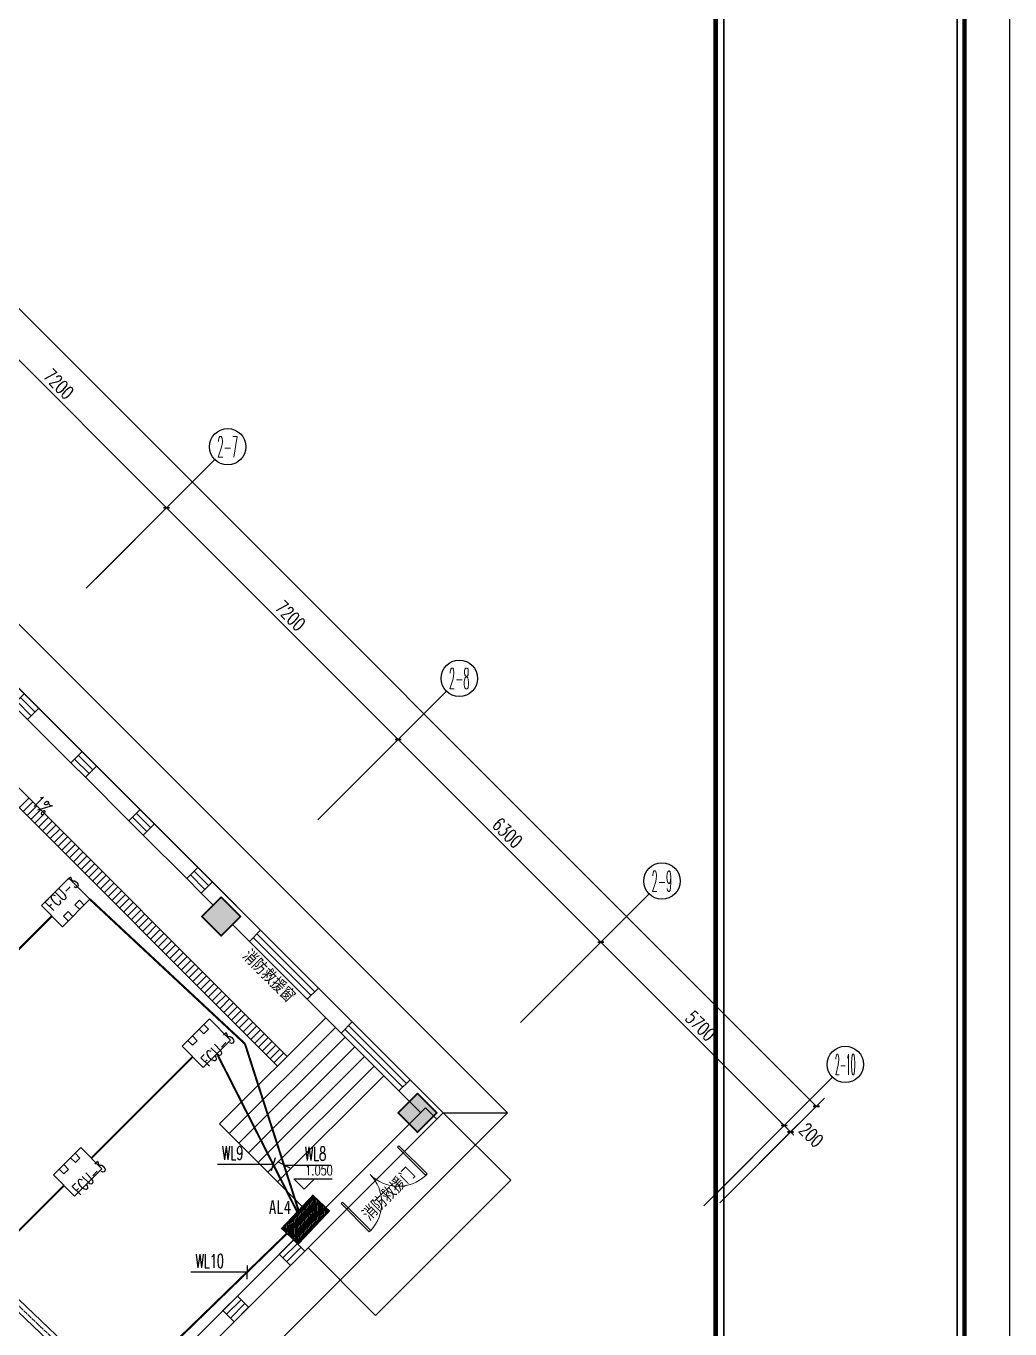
# Model space of a CAD drawing. Extents: x 815029915 to 815825525, y 579155098 to 579748855.
# Drawn here: x 815235273 to 815256903, y 579446801 to 579475439 of the extents above; entities that cross this region are included whole.
import ezdxf
from ezdxf.enums import TextEntityAlignment as Align

# ---------------------------------------------------------------- set-up
doc = ezdxf.new("R2010")
doc.units = 0
doc.header["$LTSCALE"] = 100
doc.header["$MEASUREMENT"] = 0
doc.linetypes.add('DOTE', pattern=[2.42, 2, -0.2, 0.02, -0.2])
for name, color, linetype in [('AXIS', 3, 'Continuous'), ('AXIS_TEXT', 7, 'Continuous'), ('COLUMN', 9, 'Continuous'), ('DIM_ELEV', 3, 'Continuous'), ('DIM_SYMB', 3, 'Continuous'), ('E-TEXT-PLAN', 7, 'Continuous'), ('GROUND', 2, 'Continuous'), ('H-TH_TEXT', 3, 'Continuous'), ('H-空调-VRV-设备', 7, 'Continuous'), ('PUB_TEXT', 7, 'Continuous'), ('QD', 3, 'Continuous'), ('STAIR', 2, 'Continuous'), ('TK', 7, 'Continuous'), ('WALL', 9, 'Continuous'), ('WINDOW', 4, 'Continuous'), ('ZG-图框层', 4, 'Continuous'), ('zm', 1, 'Continuous'), ('电-强电平面-标注', 3, 'Continuous'), ('电-强电平面-线缆', 3, 'Continuous'), ('电-桥架', 4, 'Continuous')]:
    doc.layers.add(name, color=color, linetype=linetype)
doc.layers.add('柱填充', color=9, linetype='Continuous', lineweight=18)
doc.layers.add('砼柱', color=2, linetype='Continuous', lineweight=35)
doc.styles.add('-宋体', font='', dxfattribs={"width": 0.8})
doc.styles.add('_TCH_AXIS', font='COMPLEX', dxfattribs={"bigfont": 'GBCBIG'})
doc.styles.add('_TCH_DIM', font='SIMPLEX', dxfattribs={"bigfont": 'GBCBIG'})
doc.styles.add('_TCH_DIM_T3', font='SIMPLEX', dxfattribs={"width": 0.705882, "bigfont": 'GBCBIG'})
doc.styles.add('COMPLEX', font='COMPLEX')
doc.styles.add('ELEC-DIM', font='simplex.shx', dxfattribs={"width": 0.6, "bigfont": 'HZTXT.shx'})
doc.styles.add('IDQSTYLE', font='txt.shx', dxfattribs={"width": 0.7, "bigfont": 'hztxt.shx'})
doc.styles.add('宋体-TK', font='', dxfattribs={"width": 0.8})
doc.styles.get('-宋体').set_extended_font_data('SimSun')
doc.styles.get('宋体-TK').set_extended_font_data('SimSun')
doc.dimstyles.new('_TCH_ARCH-100', dxfattribs={"dimscale": 100, "dimtxt": 2.975, "dimasz": 1, "dimexe": 2.5, "dimexo": 3, "dimgap": 1, "dimtad": 1, "dimdec": 0, "dimzin": 0, "dimdsep": 46, "dimtxsty": '_TCH_DIM_T3', "dimblk": 'ARCHTICK', "dimcen": 0.09, "dimclrt": 7, "dimazin": 2, "dimtfac": 1, "dimtdec": 0, "dimtix": 1, "dimtmove": 2, "dimatfit": 3, "dimfxl": 0, "dimtolj": 1, "dimtzin": 0, "dimarcsym": 0})

# ---------------------------------------------------------------- blocks, each defined once
blk = doc.blocks.new('$VRV_美的$00000019')
for p, q in [((-600, 330), (600, 330)), ((-600, -330), (-600, 330)), ((600, 330), (600, -330)), ((600, -330), (600, 330)), ((-150, -180), (-350, -180)), ((-350, -330), (-350, -180)), ((-150, -330), (-150, -180)), ((350, -180), (150, -180)), ((150, -330), (150, -180)), ((350, -330), (350, -180)), ((600, -330), (-600, -330))]:
    blk.add_line(p, q)
blk = doc.blocks.new('*X25')
at = {"color": 0, "linetype": 'Continuous'}
for p, q in [((232.27, 320.09), (237.18, 325)), ((232.27, 320.51), (236.75, 325)), ((232.27, 320.94), (236.33, 325)), ((232.27, 321.36), (235.9, 325)), ((232.27, 321.79), (235.48, 325)), ((232.27, 322.21), (235.06, 325)), ((232.27, 322.63), (234.63, 325)), ((232.27, 323.06), (234.21, 325)), ((232.27, 323.48), (233.78, 325)), ((232.27, 323.91), (233.36, 325)), ((232.27, 324.33), (232.93, 325)), ((232.27, 324.76), (232.51, 325)), ((232.6, 320), (237.6, 325)), ((233.02, 320), (238.02, 325)), ((233.45, 320), (238.45, 325)), ((233.87, 320), (238.87, 325)), ((234.3, 320), (239.3, 325)), ((234.72, 320), (239.72, 325)), ((235.15, 320), (240.15, 325)), ((235.57, 320), (240.57, 325)), ((235.99, 320), (240.99, 325)), ((236.42, 320), (241.42, 325)), ((236.84, 320), (241.84, 325)), ((237.27, 320), (242.27, 325)), ((237.69, 320), (242.27, 324.57)), ((238.12, 320), (242.27, 324.15)), ((238.54, 320), (242.27, 323.72)), ((238.96, 320), (242.27, 323.3)), ((239.39, 320), (242.27, 322.88)), ((239.81, 320), (242.27, 322.45)), ((240.24, 320), (242.27, 322.03)), ((240.66, 320), (242.27, 321.6)), ((241.09, 320), (242.27, 321.18)), ((241.51, 320), (242.27, 320.75)), ((241.93, 320), (242.27, 320.33))]:
    blk.add_line(p, q, dxfattribs=at)
blk = doc.blocks.new('HC000429')
at = {"color": 0, "linetype": 'Continuous', "const_width": 0.3}
blk.add_lwpolyline([(5, 2.5), (-5, 2.5), (-5, -2.5), (5, -2.5)], close=True, dxfattribs=at)
at = {"color": 0, "linetype": 'Continuous'}
blk.add_blockref('*X25', (-237.27, -322.5), dxfattribs=at)
at = {"color": 0, "style": 'IDQSTYLE', "width": 0.7}
blk.add_attdef('PSFHATT', (7, -2.5), '', height=2.5, dxfattribs=at)
blk = doc.blocks.new('CCIAD-TK-A0-图签')
at = {"layer": 'TK', "const_width": 1}
blk.add_lwpolyline([(1124.29, 10.46), (1124.29, 831)], dxfattribs=at)
at = {"layer": 'TK'}
blk.add_lwpolyline([(1124.29, 10.46), (1179, 10.46), (1179, 831)], dxfattribs=at)
at = {"layer": 'TK', "const_width": 0.347}
blk.add_lwpolyline([(1126.12, 756.84), (1177.39, 756.84), (1177.39, 189.94), (1126.12, 189.94)], close=True, dxfattribs=at)
blk = doc.blocks.new('$TCHSYS$WIN2D')
for p, q in [((-0.5, 0.5), (0.5, 0.5)), ((-0.5, 0.5), (-0.5, -0.5)), ((0.5, 0.5), (0.5, -0.5)), ((0.5, 0.167), (-0.5, 0.167)), ((0.5, -0.167), (-0.5, -0.167)), ((-0.5, -0.5), (0.5, -0.5))]:
    blk.add_line(p, q)
blk = doc.blocks.new('$DorLib2D$00000002')
for p, q in [((-0.5, 0), (-0.5, 0.4875)), ((-0.475, 0.4875), (-0.5, 0.4875)), ((-0.475, 0), (-0.475, 0.4875)), ((0.475, 0), (0.475, 0.4875)), ((0.475, 0.4875), (0.5, 0.4875)), ((0.5, 0), (0.5, 0.4875)), ((-0.5, 0), (-0.475, 0)), ((0.5, 0), (0.475, 0))]:
    blk.add_line(p, q)
at = {"lineweight": 13}
for centre, start, end in [((-0.4875, 0), 0, 88.53072), ((0.4875, 0), 91.46928, 180)]:
    blk.add_arc(centre, 0.4875, start, end, dxfattribs=at)
blk = doc.blocks.new('_AXISO')
blk.add_circle((0, 0), 0.5)
at = {"layer": 'AXIS_TEXT', "style": 'COMPLEX', "width": 1.041667}
blk.add_attdef('A', text='', height=0.56, dxfattribs=at).set_placement((-0.25, -0.28), (0.25, -0.28), align=Align.FIT)
blk = doc.blocks.new('_ArchTick')
at = {"color": 0, "linetype": 'ByBlock', "const_width": 0.4}
blk.add_lwpolyline([(-0.5, -0.5), (0.5, 0.5)], dxfattribs=at)
blk = doc.blocks.new('*D230')
at = {"layer": 'AXIS', "color": 0, "lineweight": -2, "transparency": 16777216}
for p, q in [((815213048, 579487051), (815215346, 579489349)), ((815215169, 579489172), (815252646, 579451695)), ((815250525, 579449574), (815252823, 579451872))]:
    blk.add_line(p, q, dxfattribs=at)
at = {"layer": 'Defpoints', "color": 0, "transparency": 16777216}
for p in [(815212836, 579486839), (815252646, 579451695), (815250312, 579449362)]:
    blk.add_point(p, dxfattribs=at)
at = {"layer": 'AXIS', "color": 0, "lineweight": -2, "transparency": 16777216, "xscale": 100, "yscale": 100, "zscale": 100}
for p, rotation in [((815215169, 579489172), 135.0000000001822), ((815252646, 579451695), 315.0000000001822)]:
    blk.add_blockref('_ArchTick', p, dxfattribs=dict(at, rotation=rotation))
at = {"layer": 'AXIS', "color": 7, "transparency": 16777216, "insert": (815234083, 579470610), "char_height": 297.5, "attachment_point": 5, "rotation": 315, "style": '_TCH_DIM_T3'}
blk.add_mtext('\\A1;53000', dxfattribs=at)
blk = doc.blocks.new('*D239')
at = {"layer": 'AXIS', "color": 0, "lineweight": -2, "transparency": 16777216}
for p, q in [((815231715, 579468383), (815233448, 579470116)), ((815233271, 579469939), (815238362, 579464848)), ((815236807, 579463292), (815238539, 579465024))]:
    blk.add_line(p, q, dxfattribs=at)
at = {"layer": 'Defpoints', "color": 0, "transparency": 16777216}
for p in [(815231503, 579468171), (815238362, 579464848), (815236595, 579463080)]:
    blk.add_point(p, dxfattribs=at)
at = {"layer": 'AXIS', "color": 0, "lineweight": -2, "transparency": 16777216, "xscale": 100, "yscale": 100, "zscale": 100}
for p, rotation in [((815233271, 579469939), 135.0000000006708), ((815238362, 579464848), 315.0000000006708)]:
    blk.add_blockref('_ArchTick', p, dxfattribs=dict(at, rotation=rotation))
at = {"layer": 'AXIS', "color": 7, "transparency": 16777216, "insert": (815235993, 579467569), "char_height": 297.5, "attachment_point": 5, "rotation": 315, "style": '_TCH_DIM_T3'}
blk.add_mtext('\\A1;7200', dxfattribs=at)
blk = doc.blocks.new('*D240')
at = {"layer": 'AXIS', "color": 0, "lineweight": -2, "transparency": 16777216}
for p, q in [((815236807, 579463292), (815238539, 579465024)), ((815238362, 579464848), (815243453, 579459756)), ((815241898, 579458201), (815243630, 579459933))]:
    blk.add_line(p, q, dxfattribs=at)
at = {"layer": 'Defpoints', "color": 0, "transparency": 16777216}
for p in [(815236595, 579463080), (815243453, 579459756), (815241686, 579457989)]:
    blk.add_point(p, dxfattribs=at)
at = {"layer": 'AXIS', "color": 0, "lineweight": -2, "transparency": 16777216, "xscale": 100, "yscale": 100, "zscale": 100}
for p, rotation in [((815238362, 579464848), 135), ((815243453, 579459756), 315)]:
    blk.add_blockref('_ArchTick', p, dxfattribs=dict(at, rotation=rotation))
at = {"layer": 'AXIS', "color": 7, "transparency": 16777216, "insert": (815241084, 579462478), "char_height": 297.5, "attachment_point": 5, "rotation": 315, "style": '_TCH_DIM_T3'}
blk.add_mtext('\\A1;7200', dxfattribs=at)
blk = doc.blocks.new('*D241')
at = {"layer": 'AXIS', "color": 0, "lineweight": -2, "transparency": 16777216}
for p, q in [((815241898, 579458201), (815243630, 579459933)), ((815243453, 579459756), (815247908, 579455302)), ((815246353, 579453746), (815248085, 579455478))]:
    blk.add_line(p, q, dxfattribs=at)
at = {"layer": 'Defpoints', "color": 0, "transparency": 16777216}
for p in [(815241686, 579457989), (815247908, 579455302), (815246140, 579453534)]:
    blk.add_point(p, dxfattribs=at)
at = {"layer": 'AXIS', "color": 0, "lineweight": -2, "transparency": 16777216, "xscale": 100, "yscale": 100, "zscale": 100}
for p, rotation in [((815243453, 579459756), 135), ((815247908, 579455302), 315)]:
    blk.add_blockref('_ArchTick', p, dxfattribs=dict(at, rotation=rotation))
at = {"layer": 'AXIS', "color": 7, "transparency": 16777216, "insert": (815245857, 579457705), "char_height": 297.5, "attachment_point": 5, "rotation": 315, "style": '_TCH_DIM_T3'}
blk.add_mtext('\\A1;6300', dxfattribs=at)
blk = doc.blocks.new('*D242')
at = {"layer": 'AXIS', "color": 0, "lineweight": -2, "transparency": 16777216}
for p, q in [((815246353, 579453746), (815248085, 579455478)), ((815247908, 579455302), (815251939, 579451271)), ((815250383, 579449715), (815252116, 579451448))]:
    blk.add_line(p, q, dxfattribs=at)
at = {"layer": 'Defpoints', "color": 0, "transparency": 16777216}
for p in [(815246140, 579453534), (815251939, 579451271), (815250171, 579449503)]:
    blk.add_point(p, dxfattribs=at)
at = {"layer": 'AXIS', "color": 0, "lineweight": -2, "transparency": 16777216, "xscale": 100, "yscale": 100, "zscale": 100}
for p, rotation in [((815247908, 579455302), 135), ((815251939, 579451271), 315)]:
    blk.add_blockref('_ArchTick', p, dxfattribs=dict(at, rotation=rotation))
at = {"layer": 'AXIS', "color": 7, "transparency": 16777216, "insert": (815250099, 579453462), "char_height": 297.5, "attachment_point": 5, "rotation": 315, "style": '_TCH_DIM_T3'}
blk.add_mtext('\\A1;5700', dxfattribs=at)
blk = doc.blocks.new('*D243')
at = {"layer": 'AXIS', "color": 0, "lineweight": -2, "transparency": 16777216}
for p, q in [((815250383, 579449715), (815252116, 579451448)), ((815250525, 579449574), (815252257, 579451306)), ((815251939, 579451271), (815251868, 579451342)), ((815251939, 579451271), (815252080, 579451130)), ((815252080, 579451130), (815252151, 579451059))]:
    blk.add_line(p, q, dxfattribs=at)
at = {"layer": 'Defpoints', "color": 0, "transparency": 16777216}
for p in [(815252080, 579451130), (815250171, 579449503), (815250312, 579449362)]:
    blk.add_point(p, dxfattribs=at)
at = {"layer": 'AXIS', "color": 0, "lineweight": -2, "transparency": 16777216, "xscale": 100, "yscale": 100, "zscale": 100}
for p, rotation in [((815251939, 579451271), 315), ((815252080, 579451130), 135)]:
    blk.add_blockref('_ArchTick', p, dxfattribs=dict(at, rotation=rotation))
at = {"layer": 'AXIS', "color": 7, "transparency": 16777216, "insert": (815252536, 579451063), "char_height": 297.5, "attachment_point": 5, "rotation": 315, "style": '_TCH_DIM_T3'}
blk.add_mtext('\\A1;200', dxfattribs=at)
blk = doc.blocks.new('ll')
at = {"layer": 'ZG-图框层'}
blk.add_lwpolyline([(815136770, 579524220), (815255670, 579524220), (815255670, 579608320), (815136770, 579608320)], close=True, dxfattribs=at)

msp = doc.modelspace()

# ---------------------------------------------------------------- hatches: boundary and pattern name
at = {"layer": '柱填充', "lineweight": 18}
for points in [[(815239565.3, 579456291.6), (815239141, 579455867.3), (815239565.3, 579455443), (815239989.5, 579455867.3)], [(815243878.6, 579451978.2), (815243454.4, 579451554), (815243878.6, 579451129.7), (815244302.9, 579451554)]]:
    msp.add_hatch(color=250, dxfattribs=at).paths.add_polyline_path(points)

# ---------------------------------------------------------------- linework, layer by layer
for p, q in [((815244443.4, 579451554), (815219341.1, 579476656.2)), ((815241013.9, 579452791.4), (815230159.8, 579463645.5)), ((815229947.7, 579463433.3), (815240801.8, 579452579.3)), ((815240801.8, 579452579.3), (815241013.9, 579452791.4)), ((815238291.6, 579445402.1), (815244443.4, 579451554))]:
    msp.add_line(p, q)
at = {"color": 252, "linetype": 'Continuous'}
for p, q in [((815235124.8, 579458256.2), (815235337, 579458468.3)), ((815235209.7, 579458171.4), (815235421.8, 579458383.5)), ((815235294.6, 579458086.5), (815235506.7, 579458298.6)), ((815235379.4, 579458001.6), (815235591.5, 579458213.8)), ((815235464.3, 579457916.8), (815235676.4, 579458128.9)), ((815235549.1, 579457831.9), (815235761.2, 579458044.1)), ((815235634, 579457747.1), (815235846.1, 579457959.2)), ((815235718.8, 579457662.2), (815235931, 579457874.4)), ((815235803.7, 579457577.4), (815236015.8, 579457789.5)), ((815235888.5, 579457492.5), (815236100.7, 579457704.7)), ((815235973.4, 579457407.7), (815236185.5, 579457619.8)), ((815236058.2, 579457322.8), (815236270.4, 579457535)), ((815236143.1, 579457238), (815236355.2, 579457450.1)), ((815236227.9, 579457153.1), (815236440.1, 579457365.2)), ((815236312.8, 579457068.3), (815236524.9, 579457280.4)), ((815236397.6, 579456983.4), (815236609.8, 579457195.5)), ((815236482.5, 579456898.6), (815236694.6, 579457110.7)), ((815236567.3, 579456813.7), (815236779.5, 579457025.8)), ((815236652.2, 579456728.9), (815236864.3, 579456941)), ((815236737.1, 579456644), (815236949.2, 579456856.1)), ((815236821.9, 579456559.1), (815237034, 579456771.3)), ((815236906.8, 579456474.3), (815237118.9, 579456686.4)), ((815236991.6, 579456389.4), (815237203.7, 579456601.6)), ((815237076.5, 579456304.6), (815237288.6, 579456516.7)), ((815237161.3, 579456219.7), (815237373.4, 579456431.9)), ((815237246.2, 579456134.9), (815237458.3, 579456347)), ((815237331, 579456050), (815237543.2, 579456262.2)), ((815237415.9, 579455965.2), (815237628, 579456177.3)), ((815237500.7, 579455880.3), (815237712.9, 579456092.5)), ((815237585.6, 579455795.5), (815237797.7, 579456007.6)), ((815237670.4, 579455710.6), (815237882.6, 579455922.8)), ((815237755.3, 579455625.8), (815237967.4, 579455837.9)), ((815237840.1, 579455540.9), (815238052.3, 579455753)), ((815237925, 579455456.1), (815238137.1, 579455668.2)), ((815238009.8, 579455371.2), (815238222, 579455583.3)), ((815238094.7, 579455286.4), (815238306.8, 579455498.5)), ((815238179.5, 579455201.5), (815238391.7, 579455413.6)), ((815238264.4, 579455116.6), (815238476.5, 579455328.8)), ((815238349.3, 579455031.8), (815238561.4, 579455243.9)), ((815238434.1, 579454946.9), (815238646.2, 579455159.1)), ((815238519, 579454862.1), (815238731.1, 579455074.2)), ((815238603.8, 579454777.2), (815238815.9, 579454989.4)), ((815238688.7, 579454692.4), (815238900.8, 579454904.5)), ((815238773.5, 579454607.5), (815238985.7, 579454819.7)), ((815238858.4, 579454522.7), (815239070.5, 579454734.8)), ((815238943.2, 579454437.8), (815239155.4, 579454650)), ((815239028.1, 579454353), (815239240.2, 579454565.1)), ((815239112.9, 579454268.1), (815239325.1, 579454480.3)), ((815239197.8, 579454183.3), (815239409.9, 579454395.4)), ((815239282.6, 579454098.4), (815239494.8, 579454310.5)), ((815239367.5, 579454013.6), (815239579.6, 579454225.7)), ((815239452.3, 579453928.7), (815239664.5, 579454140.8)), ((815239537.2, 579453843.9), (815239749.3, 579454056)), ((815239622, 579453759), (815239834.2, 579453971.1)), ((815239706.9, 579453674.2), (815239919, 579453886.3)), ((815239791.8, 579453589.3), (815240003.9, 579453801.4)), ((815239876.6, 579453504.4), (815240088.7, 579453716.6)), ((815239961.5, 579453419.6), (815240173.6, 579453631.7)), ((815240046.3, 579453334.7), (815240258.4, 579453546.9)), ((815240131.2, 579453249.9), (815240343.3, 579453462)), ((815240216, 579453165), (815240428.1, 579453377.2)), ((815240300.9, 579453080.2), (815240513, 579453292.3)), ((815240385.7, 579452995.3), (815240597.9, 579453207.5)), ((815240470.6, 579452910.5), (815240682.7, 579453122.6)), ((815240555.4, 579452825.6), (815240767.6, 579453037.8)), ((815240640.3, 579452740.8), (815240852.4, 579452952.9)), ((815240725.1, 579452655.9), (815240937.3, 579452868))]:
    msp.add_line(p, q, dxfattribs=at)
at = {"color": 2}
for p, q in [((815241862.5, 579453639.9), (815239529, 579451306.5)), ((815243948.4, 579451554), (815241862.5, 579453639.9)), ((815242074.6, 579453427.8), (815239741.1, 579451094.3)), ((815242286.7, 579453215.7), (815239953.3, 579450882.2)), ((815242498.8, 579453003.5), (815240165.4, 579450670.1)), ((815242711, 579452791.4), (815240377.5, 579450457.9)), ((815242923.1, 579452579.3), (815240589.7, 579450245.8)), ((815243135.2, 579452367.1), (815240801.8, 579450033.7)), ((815241615, 579449220.5), (815239529, 579451306.5))]:
    msp.add_line(p, q, dxfattribs=at)
at = {"layer": 'AXIS'}
for p, q in [((815236594.5, 579463079.8), (815239422.9, 579465908.2)), ((815241685.7, 579457988.6), (815244514.1, 579460817.1)), ((815246140.4, 579453533.9), (815248968.9, 579456362.3)), ((815250171, 579449503.3), (815252999.4, 579452331.8))]:
    msp.add_line(p, q, dxfattribs=at)
at = {"layer": 'COLUMN'}
for points in [[(815239565.3, 579455443), (815239989.5, 579455867.3), (815239565.3, 579456291.6), (815239141, 579455867.3)], [(815243878.6, 579451129.7), (815244302.9, 579451554), (815243878.6, 579451978.2), (815243454.4, 579451554)]]:
    msp.add_lwpolyline(points, close=True, dxfattribs=at)
at = {"layer": 'DIM_ELEV'}
for p, q in [((815241387, 579449874.8), (815241162, 579450099.8)), ((815241162, 579450099.8), (815242003.2, 579450099.8)), ((815241387, 579449874.8), (815241612, 579450099.8))]:
    msp.add_line(p, q, dxfattribs=at)
at = {"layer": 'DIM_SYMB'}
msp.add_lwpolyline([(815240327.8, 579453227.4, 0, 0, 0), (815230549, 579463060.2, 0, 80, 0), (815230760.5, 579462847.5, 0, 0, 0)], format="xyseb", dxfattribs=at)
at = {"layer": 'GROUND'}
msp.add_line((815244443.4, 579451554), (815245857.6, 579451554), dxfattribs=at)
for points in [[(815206530.5, 579462879.6), (815225705.1, 579443705.1), (815223371.6, 579441371.6), (815233553.9, 579431189.3), (815243736.3, 579441371.6), (815239705.8, 579445402.1), (815245857.6, 579451554), (815219341.1, 579478070.5), (815215734.9, 579474464.2)], [(815205530.5, 579465293.9), (815227119.3, 579443705.1), (815224785.8, 579441371.6), (815233553.9, 579432603.5), (815242322.1, 579441371.6), (815238291.6, 579445402.1), (815244443.4, 579451554), (815219341.1, 579476656.2), (815215734.9, 579473050)]]:
    msp.add_lwpolyline(points, dxfattribs=at)
at = {"layer": 'STAIR'}
for p, q in [((815245928.3, 579450069), (815244443.4, 579451554)), ((815242958.5, 579447099.2), (815245928.3, 579450069)), ((815241473.5, 579448584.1), (815242958.5, 579447099.2))]:
    msp.add_line(p, q, dxfattribs=at)
at = {"layer": 'WALL'}
for p, q in [((815235551.5, 579460445.8), (815236506.1, 579459491.2)), ((815235304, 579460198.3), (815236258.6, 579459243.7)), ((815236824.3, 579459173), (815237778.9, 579458218.4)), ((815236576.8, 579458925.5), (815237531.4, 579457970.9)), ((815238097.1, 579457900.2), (815239051.7, 579456945.6)), ((815237849.6, 579457652.8), (815238804.2, 579456698.2)), ((815239369.9, 579456627.4), (815240430.6, 579455566.8)), ((815239122.4, 579456380), (815239388, 579456114.3)), ((815239812.3, 579455690.1), (815240183.1, 579455319.3)), ((815241703.4, 579454294), (815242445.8, 579453551.5)), ((815241455.9, 579454046.5), (815242198.3, 579453304)), ((815243471.1, 579452031.3), (815243701.4, 579451801)), ((815243718.6, 579452278.7), (815244443.4, 579451554)), ((815244054.5, 579451660), (815238115.2, 579445720.8)), ((815244302, 579451412.5), (815244054.5, 579451660)), ((815244302, 579451412.5), (815238291.6, 579445402.1))]:
    msp.add_line(p, q, dxfattribs=at)
for points in [[(815235551.5, 579460445.8), (815235304, 579460198.3)], [(815236506.1, 579459491.2), (815236258.6, 579459243.7)], [(815236824.3, 579459173), (815236576.8, 579458925.5)], [(815237778.9, 579458218.4), (815237531.4, 579457970.9)], [(815238097.1, 579457900.2), (815237849.6, 579457652.8)], [(815239051.7, 579456945.6), (815238804.2, 579456698.2)], [(815239369.9, 579456627.4), (815239122.4, 579456380)], [(815240430.6, 579455566.8), (815240183.1, 579455319.3)], [(815241703.4, 579454294), (815241455.9, 579454046.5)], [(815242445.8, 579453551.5), (815242198.3, 579453304)], [(815243718.6, 579452278.7), (815243471.1, 579452031.3)]]:
    msp.add_lwpolyline(points, dxfattribs=at)
at = {"layer": 'ZG-图框层'}
msp.add_lwpolyline([(815138002.5, 579419462.3), (815256902.5, 579419462.3), (815256902.5, 579503562.3), (815138002.5, 579503562.3)], close=True, dxfattribs=at)
at = {"layer": 'ZG-图框层', "const_width": 100}
msp.add_lwpolyline([(815140502.5, 579420462.3), (815255902.5, 579420462.3), (815255902.5, 579502562.3), (815140502.5, 579502562.3)], close=True, dxfattribs=at)
at = {"layer": '电-强电平面-标注', "color": 1}
for p, q in [((815240142, 579450418), (815239479.1, 579450418)), ((815240705.4, 579450418), (815240142, 579450418)), ((815240751.9, 579450560.6), (815240658.8, 579450275.4)), ((815241076.5, 579450334.7), (815240809.6, 579450471.7)), ((815240943.1, 579450403.2), (815241299.8, 579450403.2)), ((815241299.8, 579450403.2), (815241971.2, 579450403.2)), ((815239706.5, 579448047), (815238897.9, 579448047)), ((815240130, 579448047), (815239706.5, 579448047)), ((815240132.2, 579448196.9), (815240127.8, 579447897))]:
    msp.add_line(p, q, dxfattribs=at)
at = {"layer": '电-强电平面-线缆', "color": 1, "linetype": 'Continuous', "const_width": 45}
for points in [[(815236678.5, 579456243.8), (815240086, 579453067.9)], [(815233616.8, 579453648.7), (815235844.2, 579455876.1)], [(815239470.6, 579452850.7), (815241235.3, 579449373.9)], [(815240086, 579453067.9), (815241264.3, 579449404.6)], [(815236709.4, 579450556.1), (815238936.8, 579452783.5)], [(815233527.4, 579447374.1), (815236108.3, 579449955.1)], [(815238056, 579446033), (815241008.7, 579448900.2)]]:
    msp.add_lwpolyline(points, dxfattribs=at)
at = {"layer": '电-桥架', "color": 5, "linetype": 'DOTE', "ltscale": 0.5}
msp.add_line((815241248.9, 579441448.5), (815209561.9, 579471705.2), dxfattribs=at)
at = {"layer": '电-桥架', "ltscale": 0.5}
msp.add_lwpolyline([(815209632.6, 579471775.9), (815241319.6, 579441519.2), (815241178.2, 579441377.7), (815209491.2, 579471634.4)], close=True, dxfattribs=at)
at = {"layer": '砼柱', "color": 3, "lineweight": 35}
for points in [[(815239565.3, 579456291.6), (815239141, 579455867.3), (815239565.3, 579455443), (815239989.5, 579455867.3)], [(815243878.6, 579451978.2), (815243454.4, 579451554), (815243878.6, 579451129.7), (815244302.9, 579451554)]]:
    msp.add_lwpolyline(points, close=True, dxfattribs=at)

# ---------------------------------------------------------------- block references
at = {"layer": 'AXIS'}
ref = msp.add_blockref('_AXISO', (815239705.8, 579466191.1), dxfattribs=dict(at, xscale=800, yscale=800, zscale=800))
ref.add_attrib('A', '2-7', dxfattribs={"color": 7, "height": 452.55, "style": '_TCH_AXIS', "width": 0.35}).set_placement((815239479.5, 579465964.8), (815239932.1, 579465964.8), align=Align.FIT)
ref = msp.add_blockref('_AXISO', (815244796.9, 579461099.9), dxfattribs=dict(at, xscale=800, yscale=800, zscale=800))
ref.add_attrib('A', '2-8', dxfattribs={"color": 7, "height": 452.55, "style": '_TCH_AXIS', "width": 0.35}).set_placement((815244570.7, 579460873.6), (815245023.2, 579460873.6), align=Align.FIT)
ref = msp.add_blockref('_AXISO', (815249251.7, 579456645.1), dxfattribs=dict(at, xscale=800, yscale=800, zscale=800))
ref.add_attrib('A', '2-9', dxfattribs={"color": 7, "height": 452.55, "style": '_TCH_AXIS', "width": 0.35}).set_placement((815249025.4, 579456418.8), (815249478, 579456418.8), align=Align.FIT)
ref = msp.add_blockref('_AXISO', (815253282.2, 579452614.6), dxfattribs=dict(at, xscale=800, yscale=800, zscale=800))
ref.add_attrib('A', '2-10', dxfattribs={"color": 7, "height": 452.55, "style": '_TCH_AXIS', "width": 0.28}).set_placement((815253056, 579452388.3), (815253508.5, 579452388.3), align=Align.FIT)
at = {"layer": 'E-TEXT-PLAN', "color": 142, "xscale": 100, "yscale": 100, "zscale": 100, "rotation": 226.6539983909887}
msp.add_blockref('HC000429', (815241417.1, 579449202.3), dxfattribs=at)
at = {"layer": 'H-空调-VRV-设备', "xscale": 0.7083333333333334, "rotation": 45.00000004166777}
msp.add_blockref('$VRV_美的$00000019', (815236144.7, 579456176.6, 2500), dxfattribs=at)
at = {"layer": 'H-空调-VRV-设备', "xscale": 0.7083333333333334, "yscale": -1, "rotation": 45.00000007197162}
for p in [(815239237.3, 579453084, 2500), (815236408.9, 579450255.6, 2500)]:
    msp.add_blockref('$VRV_美的$00000019', p, dxfattribs=at)
at = {"layer": 'TK', "xscale": 100, "yscale": 100, "zscale": 100}
msp.add_blockref('CCIAD-TK-A0-图签', (815138002.5, 579419416.6), dxfattribs=at)
at = {"layer": 'WINDOW'}
for name, p, xscale, yscale, zscale, rotation in [('$TCHSYS$WIN2D', (815235268.7, 579460481.2), 449.9999998850108, -350, 449.9999998850108, 315.0000000000008), ('$TCHSYS$WIN2D', (815236541.5, 579459208.4), 449.9999998850108, -350, 449.9999998850108, 315.0000000000008), ('$TCHSYS$WIN2D', (815237814.3, 579457935.6), 449.9999998850108, -350, 449.9999998850108, 315.0000000000008), ('$TCHSYS$WIN2D', (815239087.1, 579456662.8), 449.9999998850108, -350, 449.9999998850108, 315.0000000000008), ('$TCHSYS$WIN2D', (815240943.2, 579454806.6), 1799.999999877218, -350, 1799.999999877218, 315.0000000000008), ('$TCHSYS$WIN2D', (815242958.5, 579452791.4), 1799.999999877218, -350, 1799.999999877218, 315.0000000000008), ('$DorLib2D$00000002', (815242834.7, 579450192.8), 1800, 1800, 1800, 225.0000000000007), ('$TCHSYS$WIN2D', (815241120, 579448478), 450, 350, 450, 225.0000000000007), ('$TCHSYS$WIN2D', (815239882.6, 579447240.6), 450, 350, 450, 225.0000000000007)]:
    msp.add_blockref(name, p, dxfattribs=dict(at, xscale=xscale, yscale=yscale, zscale=zscale, rotation=rotation))
at = {"layer": 'zm', "color": 1}
msp.add_blockref('ll', (1232.4, -104757.7), dxfattribs=at)

# ---------------------------------------------------------------- texts
at = {"layer": 'DIM_ELEV', "color": 7, "style": '_TCH_DIM', "width": 0.705882}
msp.add_text('1.050', height=223.12, dxfattribs=at).set_placement((815241410.7, 579450178.6))
at = {"layer": 'DIM_SYMB', "color": 7, "style": '_TCH_DIM', "width": 0.705882}
msp.add_text('1%', height=297.5, rotation=314.84247, dxfattribs=at).set_placement((815235378.8, 579458352.6))
at = {"layer": 'H-TH_TEXT', "style": '_TCH_DIM', "width": 0.7}
for p in [(815235859.8, 579455975.2, -3050), (815239283.3, 579452551.7, -3050), (815236454.9, 579449723.3, -2825)]:
    msp.add_text('FCU-3', height=264.35, rotation=45, dxfattribs=at).set_placement(p)
at = {"layer": 'PUB_TEXT', "style": '宋体-TK', "width": 0.8}
for s, rotation, p in [('消防救援窗', 315, (815240017.3, 579454987.5)), ('消防救援门', 45, (815242819.2, 579449169.9))]:
    msp.add_text(s, height=264.35, rotation=rotation, dxfattribs=at).set_placement(p)
at = {"layer": 'QD', "color": 3, "style": '-宋体', "width": 0.8}
msp.add_text('AL4', height=300, dxfattribs=at).set_placement((815240611.3, 579449324.2, 2970))
at = {"layer": '电-强电平面-标注', "color": 1, "style": 'ELEC-DIM', "width": 0.6}
for s, p in [('WL9', (815239579.1, 579450518)), ('WL8', (815241399.8, 579450503.2)), ('WL10', (815238997.9, 579448147))]:
    msp.add_text(s, height=300, dxfattribs=at).set_placement(p)

# ---------------------------------------------------------------- dimensions: what is measured, and where the dimension line sits
at = {"layer": 'AXIS'}
for p1, p2, distance, picture, middle in [((815212835.7, 579486838.6), (815250312.4, 579449361.9), 3300, '*D230', (815234083.4, 579470609.6)), ((815231503.3, 579468171), (815236594.5, 579463079.8), 2500, '*D239', (815235992.6, 579467569)), ((815236594.5, 579463079.8), (815241685.7, 579457988.6), 2500, '*D240', (815241083.8, 579462477.9)), ((815241685.7, 579457988.6), (815246140.4, 579453533.9), 2500, '*D241', (815245856.7, 579457704.9)), ((815246140.4, 579453533.9), (815250171, 579449503.3), 2500, '*D242', (815250099.4, 579453462.3))]:
    dim = msp.add_aligned_dim(p1=p1, p2=p2, distance=distance, dimstyle='_TCH_ARCH-100', dxfattribs=at)
    dim.commit()
    dim.dimension.update_dxf_attribs({"geometry": picture, "text_midpoint": middle})
dim = msp.add_linear_dim(base=(815252080.1, 579451129.7), p1=(815250171, 579449503.3), p2=(815250312.4, 579449361.9), angle=315, dimstyle='_TCH_ARCH-100', dxfattribs=at)
dim.commit()
dim.dimension.update_dxf_attribs({"geometry": '*D243', "text_midpoint": (815252536.2, 579451062.5), "dimtype": 161})

doc.saveas('drawing.dxf')
